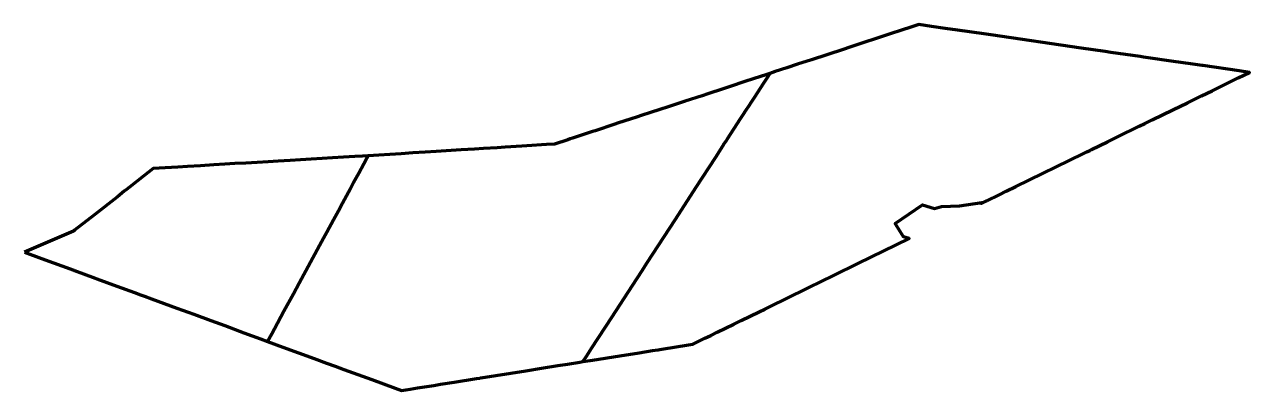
# Model space of a CAD drawing. Header units: metres. Extents: x 808230 to 808343, y 9156643 to 9156677.
import ezdxf

# ---------------------------------------------------------------- set-up
doc = ezdxf.new("R2010")
doc.units = ezdxf.units.M
doc.header["$MEASUREMENT"] = 0
doc.layers.add('2852-21114', color=1, linetype='Continuous')

msp = doc.modelspace()

# ---------------------------------------------------------------- linework, layer by layer
at = {"layer": '2852-21114', "color": 254, "lineweight": 70, "true_color": 0xcccccc}
for points in [[(808281.93, 9156646.59), (808281.61, 9156646.1), (808282.49, 9156646.24), (808285.02, 9156646.64), (808286.79, 9156646.92), (808288.03, 9156647.12), (808288.54, 9156647.2), (808288.71, 9156647.23), (808288.89, 9156647.26), (808291.34, 9156647.65), (808291.75, 9156647.71), (808292.85, 9156648.25), (808293.41, 9156648.52), (808294.01, 9156648.82), (808295.52, 9156649.55), (808296.22, 9156649.9), (808297.86, 9156650.69), (808298.39, 9156650.95), (808298.82, 9156651.16), (808302.2, 9156652.81), (808302.47, 9156652.94), (808304.72, 9156654.04), (808306.97, 9156655.14), (808311.72, 9156657.45), (808311.18, 9156657.61), (808310.42, 9156658.85), (808312.95, 9156660.57), (808314.05, 9156660.21), (808314.71, 9156660.41), (808316.35, 9156660.47), (808318.42, 9156660.77), (808318.37, 9156660.7), (808318.8, 9156660.9), (808318.86, 9156660.93), (808318.88, 9156660.94), (808320.02, 9156661.5), (808320.68, 9156661.82), (808321.57, 9156662.26), (808327.74, 9156665.27), (808328.13, 9156665.46), (808328.38, 9156665.58), (808328.56, 9156665.66), (808330.01, 9156666.37), (808330.95, 9156666.83), (808332.95, 9156667.81), (808333.46, 9156668.05), (808334.15, 9156668.39), (808336.04, 9156669.32), (808337.41, 9156669.98), (808338.71, 9156670.62), (808339.67, 9156671.09), (808342.09, 9156672.27), (808343.13, 9156672.77), (808342.17, 9156672.91), (808338.81, 9156673.4), (808338.75, 9156673.41), (808337.68, 9156673.56), (808336.1, 9156673.79), (808333.57, 9156674.16), (808333.35, 9156674.19), (808333.05, 9156674.23), (808330.33, 9156674.62), (808329.8, 9156674.7), (808327.58, 9156675.02), (808319.27, 9156676.23), (808318.81, 9156676.29), (808318.62, 9156676.32), (808316.19, 9156676.67), (808315.03, 9156676.84), (808313.77, 9156677.02), (808312.6, 9156677.19), (808311.97, 9156676.98), (808309.96, 9156676.33), (808306.25, 9156675.11), (808305.62, 9156674.9), (808302.69, 9156673.94), (808301.42, 9156673.53), (808300.41, 9156673.19), (808299.36, 9156672.85), (808298.85, 9156672.68), (808298.66, 9156672.38), (808298.29, 9156671.81), (808297.4, 9156670.44), (808297.21, 9156670.15), (808296.81, 9156669.54), (808296.74, 9156669.43), (808296.27, 9156668.7), (808296.14, 9156668.51), (808295.54, 9156667.58), (808294.93, 9156666.63), (808294.85, 9156666.51), (808294.65, 9156666.21), (808294.52, 9156666.01), (808293.83, 9156664.94), (808292.02, 9156662.15), (808290.14, 9156659.25), (808287.48, 9156655.16), (808287.06, 9156654.5), (808286.14, 9156653.09), (808284.27, 9156650.2), (808282.4, 9156647.33)], [(808230.06, 9156656.19), (808231.64, 9156655.61), (808234.6, 9156654.53), (808234.62, 9156654.52), (808234.64, 9156654.51), (808234.67, 9156654.5), (808236.57, 9156653.81), (808236.75, 9156653.74), (808238.59, 9156653.07), (808240.22, 9156652.47), (808240.76, 9156652.27), (808241.13, 9156652.14), (808241.79, 9156651.89), (808244.13, 9156651.04), (808245.68, 9156650.47), (808247.26, 9156649.89), (808248.55, 9156649.42), (808250.3, 9156648.77), (808251.84, 9156648.21), (808252.5, 9156647.97), (808252.88, 9156648.67), (808253.13, 9156649.13), (808254.01, 9156650.75), (808254.88, 9156652.36), (808255.41, 9156653.33), (808257.3, 9156656.82), (808257.66, 9156657.48), (808257.97, 9156658.04), (808258.58, 9156659.18), (808259.03, 9156660.01), (808259.41, 9156660.71), (808259.96, 9156661.72), (808260.11, 9156662), (808260.11, 9156662), (808260.44, 9156662.61), (808260.91, 9156663.48), (808261.37, 9156664.33), (808261.67, 9156664.88), (808261.75, 9156665.03), (808261.78, 9156665.09), (808261.74, 9156665.09), (808261.25, 9156665.06), (808260.56, 9156665.01), (808259.49, 9156664.95), (808258.49, 9156664.89), (808257.54, 9156664.84), (808256.51, 9156664.78), (808255.54, 9156664.72), (808254.58, 9156664.66), (808253.46, 9156664.6), (808252.54, 9156664.54), (808251.53, 9156664.48), (808250.48, 9156664.42), (808249.46, 9156664.36), (808248.56, 9156664.31), (808247.55, 9156664.25), (808246.32, 9156664.17), (808245.11, 9156664.1), (808244.22, 9156664.05), (808243.03, 9156663.98), (808241.95, 9156663.92), (808241.07, 9156663.23), (808239.76, 9156662.2), (808239.49, 9156661.99), (808239.26, 9156661.81), (808238.63, 9156661.31), (808236.55, 9156659.68), (808234.68, 9156658.22), (808234.57, 9156658.13)]]:
    msp.add_lwpolyline(points, close=True, dxfattribs=at)
at = {"layer": '2852-21114', "color": 5, "lineweight": 70, "true_color": 0x0000ff}
msp.add_lwpolyline([(808252.88, 9156648.67), (808252.5, 9156647.97), (808253.91, 9156647.45), (808256.81, 9156646.39), (808257.95, 9156645.97), (808258.75, 9156645.68), (808259.54, 9156645.39), (808262.13, 9156644.44), (808264.27, 9156643.66), (808264.86, 9156643.44), (808265.66, 9156643.57), (808266.34, 9156643.68), (808267.83, 9156643.91), (808268.45, 9156644.01), (808269.72, 9156644.21), (808271.79, 9156644.54), (808272.12, 9156644.59), (808272.19, 9156644.6), (808276.32, 9156645.26), (808277.77, 9156645.49), (808279.3, 9156645.73), (808280.17, 9156645.87), (808281.31, 9156646.05), (808281.61, 9156646.1), (808281.93, 9156646.59), (808282.4, 9156647.33), (808284.27, 9156650.2), (808286.14, 9156653.09), (808287.06, 9156654.5), (808287.48, 9156655.16), (808290.14, 9156659.25), (808292.02, 9156662.15), (808293.83, 9156664.94), (808294.52, 9156666.01), (808294.65, 9156666.21), (808294.85, 9156666.51), (808294.93, 9156666.63), (808295.54, 9156667.58), (808296.14, 9156668.51), (808296.27, 9156668.7), (808296.74, 9156669.43), (808296.81, 9156669.54), (808297.21, 9156670.15), (808297.4, 9156670.44), (808298.29, 9156671.81), (808298.66, 9156672.38), (808298.85, 9156672.68), (808298.58, 9156672.59), (808297.32, 9156672.18), (808296.55, 9156671.93), (808295.2, 9156671.49), (808294.55, 9156671.27), (808293.14, 9156670.81), (808292.6, 9156670.63), (808291.03, 9156670.12), (808289.48, 9156669.61), (808288.71, 9156669.36), (808286.97, 9156668.79), (808286.64, 9156668.68), (808284.8, 9156668.08), (808284.56, 9156668), (808282.72, 9156667.39), (808282.5, 9156667.32), (808280.65, 9156666.71), (808280.44, 9156666.64), (808280.2, 9156666.56), (808278.98, 9156666.17), (808278.25, 9156666.12), (808276.42, 9156666.01), (808275.97, 9156665.98), (808274.44, 9156665.88), (808273.68, 9156665.83), (808272.43, 9156665.76), (808271.6, 9156665.7), (808270.36, 9156665.63), (808269.44, 9156665.57), (808268.07, 9156665.48), (808267.03, 9156665.42), (808265.89, 9156665.35), (808264.82, 9156665.28), (808263.78, 9156665.21), (808262.78, 9156665.15), (808261.78, 9156665.09), (808261.75, 9156665.03), (808261.67, 9156664.88), (808261.37, 9156664.33), (808260.91, 9156663.48), (808260.44, 9156662.61), (808260.11, 9156662), (808260.11, 9156662), (808259.96, 9156661.72), (808259.41, 9156660.71), (808259.03, 9156660.01), (808258.58, 9156659.18), (808257.97, 9156658.04), (808257.66, 9156657.48), (808257.3, 9156656.82), (808255.41, 9156653.33), (808254.88, 9156652.36), (808254.01, 9156650.75), (808253.13, 9156649.13)], close=True, dxfattribs=at)

doc.saveas('drawing.dxf')
